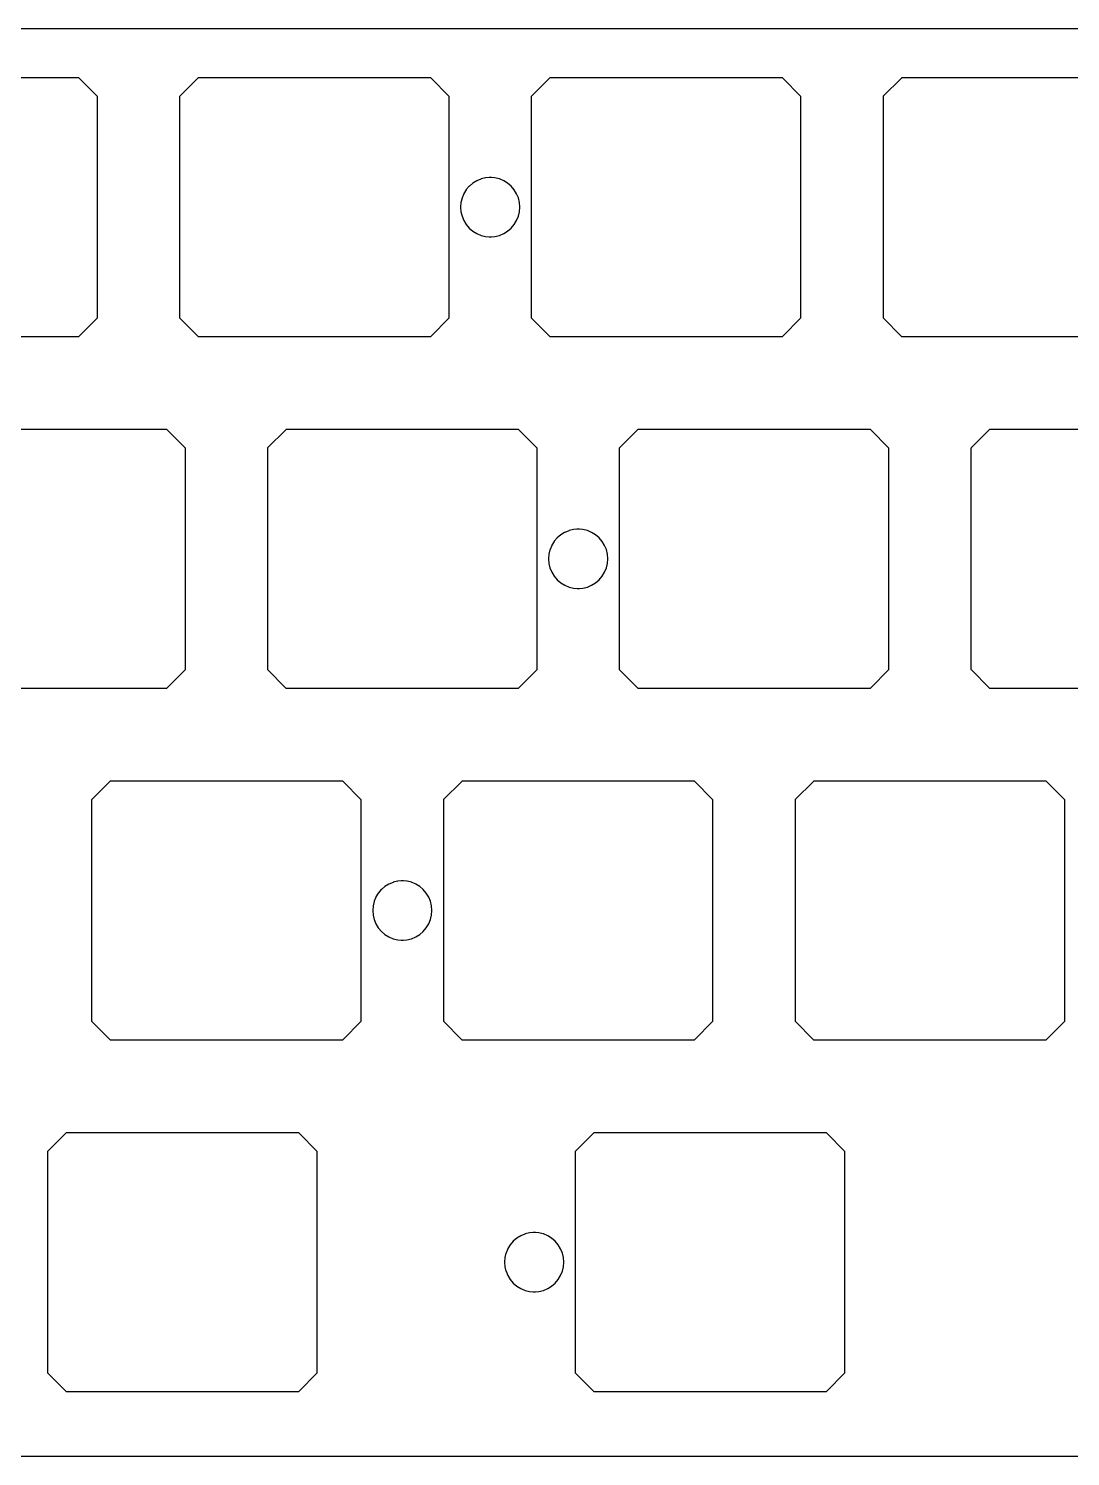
# Model space of a CAD drawing. Extents: x 1.73 to 10.02, y -4.91 to -1.87.
# Drawn here: x 3.766 to 5.987, y -4.914 to -1.869 of the extents above; entities that cross this region are included whole.
import ezdxf

# ---------------------------------------------------------------- set-up
doc = ezdxf.new("R2010")
doc.units = 0
doc.header["$MEASUREMENT"] = 0
doc.layers.add('BLACK', color=7, linetype='CONTINUOUS')

msp = doc.modelspace()

# ---------------------------------------------------------------- linework, layer by layer
at = {"layer": 'BLACK', "linetype": 'CONTINUOUS'}
for p, q in [((1.84954, -1.86911), (9.90046, -1.86911)), ((3.87303, -1.97439), (3.37697, -1.97439)), ((3.87304, -1.97439), (3.87303, -1.97439)), ((3.87303, -1.97439), (3.87303, -1.97439)), ((3.87305, -1.97439), (3.87304, -1.97439)), ((3.87305, -1.9744), (3.87305, -1.97439)), ((3.91241, -2.01376), (3.87305, -1.9744)), ((4.12662, -1.97473), (4.08792, -2.01343)), ((4.12695, -1.9744), (4.12662, -1.97473)), ((4.12662, -1.97473), (4.12662, -1.97473)), ((4.12696, -1.97439), (4.12695, -1.97439)), ((4.12695, -1.97439), (4.12695, -1.9744)), ((4.12697, -1.97439), (4.12696, -1.97439)), ((4.62303, -1.97439), (4.12697, -1.97439)), ((4.12697, -1.97439), (4.12697, -1.97439)), ((4.62304, -1.97439), (4.62303, -1.97439)), ((4.62303, -1.97439), (4.62303, -1.97439)), ((4.62305, -1.97439), (4.62304, -1.97439)), ((4.62305, -1.9744), (4.62305, -1.97439)), ((4.66241, -2.01376), (4.62305, -1.9744)), ((4.87662, -1.97473), (4.83792, -2.01343)), ((4.87695, -1.9744), (4.87662, -1.97473)), ((4.87662, -1.97473), (4.87662, -1.97473)), ((4.87696, -1.97439), (4.87695, -1.97439)), ((4.87695, -1.97439), (4.87695, -1.9744)), ((4.87697, -1.97439), (4.87696, -1.97439)), ((5.37303, -1.97439), (4.87697, -1.97439)), ((4.87697, -1.97439), (4.87697, -1.97439)), ((5.37304, -1.97439), (5.37303, -1.97439)), ((5.37303, -1.97439), (5.37303, -1.97439)), ((5.37305, -1.97439), (5.37304, -1.97439)), ((5.37305, -1.9744), (5.37305, -1.97439)), ((5.41241, -2.01376), (5.37305, -1.9744)), ((5.62662, -1.97473), (5.58792, -2.01343)), ((5.62695, -1.9744), (5.62662, -1.97473)), ((5.62662, -1.97473), (5.62662, -1.97473)), ((5.62696, -1.97439), (5.62695, -1.97439)), ((5.62695, -1.97439), (5.62695, -1.9744)), ((5.62697, -1.97439), (5.62696, -1.97439)), ((6.12303, -1.97439), (5.62697, -1.97439)), ((5.62697, -1.97439), (5.62697, -1.97439)), ((3.91242, -2.01376), (3.91241, -2.01376)), ((3.91242, -2.01377), (3.91242, -2.01376)), ((3.91242, -2.01378), (3.91242, -2.01377)), ((3.91242, -2.48622), (3.91242, -2.01378)), ((3.91242, -2.01378), (3.91242, -2.01378)), ((4.08759, -2.01376), (4.08758, -2.01376)), ((4.08758, -2.01376), (4.08758, -2.01377)), ((4.08758, -2.01377), (4.08758, -2.01377)), ((4.08758, -2.01377), (4.08758, -2.01378)), ((4.08758, -2.01378), (4.08758, -2.01378)), ((4.08758, -2.01378), (4.08758, -2.48622)), ((4.08792, -2.01343), (4.08759, -2.01376)), ((4.08792, -2.01343), (4.08792, -2.01343)), ((4.66242, -2.01376), (4.66241, -2.01376)), ((4.66242, -2.01377), (4.66242, -2.01376)), ((4.66242, -2.01378), (4.66242, -2.01377)), ((4.66242, -2.25), (4.66242, -2.01378)), ((4.66242, -2.01378), (4.66242, -2.01378)), ((4.83759, -2.01376), (4.83758, -2.01376)), ((4.83758, -2.01376), (4.83758, -2.01377)), ((4.83758, -2.01377), (4.83758, -2.01377)), ((4.83758, -2.01377), (4.83758, -2.01378)), ((4.83758, -2.01378), (4.83758, -2.01378)), ((4.83758, -2.01378), (4.83758, -2.48622)), ((4.83792, -2.01343), (4.83759, -2.01376)), ((4.83792, -2.01343), (4.83792, -2.01343)), ((5.41242, -2.01376), (5.41241, -2.01376)), ((5.41242, -2.01377), (5.41242, -2.01376)), ((5.41242, -2.01378), (5.41242, -2.01377)), ((5.41242, -2.48622), (5.41242, -2.01378)), ((5.41242, -2.01378), (5.41242, -2.01378)), ((5.58759, -2.01376), (5.58758, -2.01376)), ((5.58758, -2.01376), (5.58758, -2.01377)), ((5.58758, -2.01377), (5.58758, -2.01377)), ((5.58758, -2.01377), (5.58758, -2.01378)), ((5.58758, -2.01378), (5.58758, -2.01378)), ((5.58758, -2.01378), (5.58758, -2.48622)), ((5.58792, -2.01343), (5.58759, -2.01376)), ((5.58792, -2.01343), (5.58792, -2.01343)), ((4.73029, -2.18996), (4.72148, -2.19361)), ((4.73047, -2.18989), (4.73029, -2.18996)), ((4.73029, -2.18996), (4.73029, -2.18996)), ((4.73066, -2.18984), (4.73047, -2.18989)), ((4.73992, -2.18762), (4.73066, -2.18984)), ((4.73066, -2.18984), (4.73066, -2.18984)), ((4.74011, -2.18757), (4.73992, -2.18762)), ((4.73992, -2.18762), (4.73992, -2.18762)), ((4.74031, -2.18756), (4.74011, -2.18757)), ((4.74743, -2.187), (4.74031, -2.18756)), ((4.74031, -2.18756), (4.74031, -2.18756)), ((4.74752, -2.18699), (4.74743, -2.187)), ((4.74743, -2.187), (4.74743, -2.187)), ((4.75248, -2.18699), (4.74752, -2.18699)), ((4.75257, -2.187), (4.75248, -2.18699)), ((4.75969, -2.18756), (4.75257, -2.187)), ((4.75257, -2.187), (4.75257, -2.187)), ((4.75989, -2.18757), (4.75969, -2.18756)), ((4.75969, -2.18756), (4.75969, -2.18756)), ((4.76008, -2.18762), (4.75989, -2.18757)), ((4.76934, -2.18984), (4.76008, -2.18762)), ((4.76008, -2.18762), (4.76008, -2.18762)), ((4.76953, -2.18989), (4.76934, -2.18984)), ((4.76934, -2.18984), (4.76934, -2.18984)), ((4.7787, -2.19368), (4.76953, -2.18989)), ((4.69361, -2.22148), (4.68996, -2.23029)), ((4.69368, -2.2213), (4.69361, -2.22148)), ((4.69361, -2.22148), (4.69361, -2.22148)), ((4.69378, -2.22114), (4.69368, -2.2213)), ((4.69876, -2.21301), (4.69378, -2.22114)), ((4.69378, -2.22114), (4.69378, -2.22114)), ((4.69886, -2.21285), (4.69876, -2.21301)), ((4.69876, -2.21301), (4.69876, -2.21301)), ((4.69899, -2.2127), (4.69886, -2.21285)), ((4.70518, -2.20545), (4.69899, -2.2127)), ((4.69899, -2.2127), (4.69899, -2.2127)), ((4.70531, -2.20531), (4.70518, -2.20545)), ((4.70518, -2.20545), (4.70518, -2.20545)), ((4.70545, -2.20518), (4.70531, -2.20531)), ((4.7127, -2.19899), (4.70545, -2.20518)), ((4.70545, -2.20518), (4.70545, -2.20518)), ((4.71285, -2.19886), (4.7127, -2.19899)), ((4.7127, -2.19899), (4.7127, -2.19899)), ((4.71301, -2.19876), (4.71285, -2.19886)), ((4.72114, -2.19378), (4.71301, -2.19876)), ((4.71301, -2.19876), (4.71301, -2.19876)), ((4.7213, -2.19368), (4.72114, -2.19378)), ((4.72114, -2.19378), (4.72114, -2.19378)), ((4.72148, -2.19361), (4.7213, -2.19368)), ((4.72148, -2.19361), (4.72148, -2.19361)), ((4.78715, -2.19886), (4.7787, -2.19368)), ((4.79469, -2.20531), (4.78715, -2.19886)), ((4.80114, -2.21285), (4.79469, -2.20531)), ((4.80632, -2.2213), (4.80114, -2.21285)), ((4.81011, -2.23047), (4.80632, -2.2213)), ((4.66242, -2.48622), (4.66242, -2.25)), ((4.68681, -2.24981), (4.68679, -2.25)), ((4.68679, -2.25), (4.68681, -2.25019)), ((4.68756, -2.24031), (4.68681, -2.24981)), ((4.68681, -2.25019), (4.68756, -2.25969)), ((4.68757, -2.24011), (4.68756, -2.24031)), ((4.68756, -2.24031), (4.68756, -2.24031)), ((4.68762, -2.23992), (4.68757, -2.24011)), ((4.68984, -2.23066), (4.68762, -2.23992)), ((4.68989, -2.23047), (4.68984, -2.23066)), ((4.68984, -2.23066), (4.68984, -2.23066)), ((4.68996, -2.23029), (4.68989, -2.23047)), ((4.68996, -2.23029), (4.68996, -2.23029)), ((4.81243, -2.24011), (4.81011, -2.23047)), ((4.81321, -2.25), (4.81243, -2.24011)), ((4.81243, -2.25989), (4.81321, -2.25)), ((4.68756, -2.25969), (4.68756, -2.25969)), ((4.68756, -2.25969), (4.68757, -2.25989)), ((4.68757, -2.25989), (4.68762, -2.26008)), ((4.68762, -2.26008), (4.68762, -2.26008)), ((4.68762, -2.26008), (4.68984, -2.26934)), ((4.68984, -2.26934), (4.68984, -2.26934)), ((4.68984, -2.26934), (4.68989, -2.26953)), ((4.68989, -2.26953), (4.69368, -2.2787)), ((4.69368, -2.2787), (4.69886, -2.28715)), ((4.80114, -2.28715), (4.80632, -2.2787)), ((4.80632, -2.2787), (4.81011, -2.26953)), ((4.81011, -2.26953), (4.81243, -2.25989)), ((4.69886, -2.28715), (4.70531, -2.29469)), ((4.70531, -2.29469), (4.71285, -2.30114)), ((4.71285, -2.30114), (4.7213, -2.30632)), ((4.7213, -2.30632), (4.73047, -2.31011)), ((4.73047, -2.31011), (4.74011, -2.31243)), ((4.74011, -2.31243), (4.74752, -2.31301)), ((4.74752, -2.31301), (4.75238, -2.31301)), ((4.75238, -2.31301), (4.75248, -2.31301)), ((4.75248, -2.31301), (4.75989, -2.31243)), ((4.75989, -2.31243), (4.76953, -2.31011)), ((4.76953, -2.31011), (4.7787, -2.30632)), ((4.7787, -2.30632), (4.78715, -2.30114)), ((4.78715, -2.30114), (4.79469, -2.29469)), ((4.79469, -2.29469), (4.80114, -2.28715)), ((3.87305, -2.5256), (3.91241, -2.48624)), ((3.91241, -2.48624), (3.91242, -2.48624)), ((3.91242, -2.48623), (3.91242, -2.48622)), ((3.91242, -2.48622), (3.91242, -2.48622)), ((3.91242, -2.48624), (3.91242, -2.48623)), ((4.08758, -2.48622), (4.08758, -2.48622)), ((4.08758, -2.48622), (4.08758, -2.48623)), ((4.08758, -2.48623), (4.08758, -2.48624)), ((4.08758, -2.48624), (4.08759, -2.48624)), ((4.08759, -2.48624), (4.12695, -2.5256)), ((4.62305, -2.5256), (4.66241, -2.48624)), ((4.66241, -2.48624), (4.66242, -2.48624)), ((4.66242, -2.48623), (4.66242, -2.48622)), ((4.66242, -2.48622), (4.66242, -2.48622)), ((4.66242, -2.48624), (4.66242, -2.48623)), ((4.83758, -2.48622), (4.83758, -2.48623)), ((4.83758, -2.48622), (4.83758, -2.48622)), ((4.83758, -2.48623), (4.83758, -2.48624)), ((4.83758, -2.48624), (4.83759, -2.48624)), ((4.83759, -2.48624), (4.87695, -2.5256)), ((5.37305, -2.5256), (5.41241, -2.48624)), ((5.41241, -2.48624), (5.41242, -2.48624)), ((5.41242, -2.48623), (5.41242, -2.48622)), ((5.41242, -2.48622), (5.41242, -2.48622)), ((5.41242, -2.48624), (5.41242, -2.48623)), ((5.58758, -2.48622), (5.58758, -2.48623)), ((5.58758, -2.48622), (5.58758, -2.48622)), ((5.58758, -2.48623), (5.58758, -2.48624)), ((5.58758, -2.48624), (5.58759, -2.48624)), ((5.58759, -2.48624), (5.62695, -2.5256)), ((3.37697, -2.52561), (3.87303, -2.52561)), ((3.87303, -2.52561), (3.87303, -2.52561)), ((3.87303, -2.52561), (3.87304, -2.52561)), ((3.87304, -2.52561), (3.87304, -2.52561)), ((3.87304, -2.52561), (3.87305, -2.52561)), ((3.87305, -2.52561), (3.87305, -2.5256)), ((4.12695, -2.5256), (4.12695, -2.52561)), ((4.12695, -2.52561), (4.12696, -2.52561)), ((4.12696, -2.52561), (4.12697, -2.52561)), ((4.12697, -2.52561), (4.12697, -2.52561)), ((4.12697, -2.52561), (4.62303, -2.52561)), ((4.62303, -2.52561), (4.62303, -2.52561)), ((4.62303, -2.52561), (4.62304, -2.52561)), ((4.62304, -2.52561), (4.62304, -2.52561)), ((4.62304, -2.52561), (4.62305, -2.52561)), ((4.62305, -2.52561), (4.62305, -2.5256)), ((4.87695, -2.5256), (4.87695, -2.52561)), ((4.87695, -2.52561), (4.87696, -2.52561)), ((4.87696, -2.52561), (4.87697, -2.52561)), ((4.87697, -2.52561), (4.87697, -2.52561)), ((4.87697, -2.52561), (5.37303, -2.52561)), ((5.37303, -2.52561), (5.37303, -2.52561)), ((5.37303, -2.52561), (5.37304, -2.52561)), ((5.37304, -2.52561), (5.37304, -2.52561)), ((5.37304, -2.52561), (5.37305, -2.52561)), ((5.37305, -2.52561), (5.37305, -2.5256)), ((5.62695, -2.5256), (5.62695, -2.52561)), ((5.62695, -2.52561), (5.62696, -2.52561)), ((5.62696, -2.52561), (5.62697, -2.52561)), ((5.62697, -2.52561), (5.62697, -2.52561)), ((5.62697, -2.52561), (6.12303, -2.52561)), ((4.06053, -2.72439), (3.56447, -2.72439)), ((4.06054, -2.72439), (4.06053, -2.72439)), ((4.06053, -2.72439), (4.06053, -2.72439)), ((4.06055, -2.72439), (4.06054, -2.72439)), ((4.06055, -2.7244), (4.06055, -2.72439)), ((4.09991, -2.76376), (4.06055, -2.7244)), ((4.31412, -2.72473), (4.27542, -2.76343)), ((4.31445, -2.7244), (4.31412, -2.72473)), ((4.31412, -2.72473), (4.31412, -2.72473)), ((4.31446, -2.72439), (4.31445, -2.72439)), ((4.31445, -2.72439), (4.31445, -2.7244)), ((4.31447, -2.72439), (4.31446, -2.72439)), ((4.81053, -2.72439), (4.31447, -2.72439)), ((4.31447, -2.72439), (4.31447, -2.72439)), ((4.81054, -2.72439), (4.81053, -2.72439)), ((4.81053, -2.72439), (4.81053, -2.72439)), ((4.81055, -2.72439), (4.81054, -2.72439)), ((4.81055, -2.7244), (4.81055, -2.72439)), ((4.84991, -2.76376), (4.81055, -2.7244)), ((5.06412, -2.72473), (5.02542, -2.76343)), ((5.06445, -2.7244), (5.06412, -2.72473)), ((5.06412, -2.72473), (5.06412, -2.72473)), ((5.06446, -2.72439), (5.06445, -2.72439)), ((5.06445, -2.72439), (5.06445, -2.7244)), ((5.06447, -2.72439), (5.06446, -2.72439)), ((5.56053, -2.72439), (5.06447, -2.72439)), ((5.06447, -2.72439), (5.06447, -2.72439)), ((5.56054, -2.72439), (5.56053, -2.72439)), ((5.56053, -2.72439), (5.56053, -2.72439)), ((5.56055, -2.72439), (5.56054, -2.72439)), ((5.56055, -2.7244), (5.56055, -2.72439)), ((5.59991, -2.76376), (5.56055, -2.7244)), ((5.81412, -2.72473), (5.77542, -2.76343)), ((5.81445, -2.7244), (5.81412, -2.72473)), ((5.81412, -2.72473), (5.81412, -2.72473)), ((5.81446, -2.72439), (5.81445, -2.72439)), ((5.81445, -2.72439), (5.81445, -2.7244)), ((5.81447, -2.72439), (5.81446, -2.72439)), ((6.31053, -2.72439), (5.81447, -2.72439)), ((5.81447, -2.72439), (5.81447, -2.72439)), ((4.09992, -2.76376), (4.09991, -2.76376)), ((4.09992, -2.76377), (4.09992, -2.76376)), ((4.09992, -2.76378), (4.09992, -2.76377)), ((4.09992, -3.23622), (4.09992, -2.76378)), ((4.09992, -2.76378), (4.09992, -2.76378)), ((4.27509, -2.76376), (4.27508, -2.76376)), ((4.27508, -2.76376), (4.27508, -2.76377)), ((4.27508, -2.76377), (4.27508, -2.76377)), ((4.27508, -2.76377), (4.27508, -2.76378)), ((4.27508, -2.76378), (4.27508, -2.76378)), ((4.27508, -2.76378), (4.27508, -3.23622)), ((4.27542, -2.76343), (4.27509, -2.76376)), ((4.27542, -2.76343), (4.27542, -2.76343)), ((4.84992, -2.76376), (4.84991, -2.76376)), ((4.84992, -2.76377), (4.84992, -2.76376)), ((4.84992, -2.76378), (4.84992, -2.76377)), ((4.84992, -3), (4.84992, -2.76378)), ((4.84992, -2.76378), (4.84992, -2.76378)), ((5.02509, -2.76376), (5.02508, -2.76376)), ((5.02508, -2.76376), (5.02508, -2.76377)), ((5.02508, -2.76377), (5.02508, -2.76377)), ((5.02508, -2.76377), (5.02508, -2.76378)), ((5.02508, -2.76378), (5.02508, -2.76378)), ((5.02508, -2.76378), (5.02508, -3.23622)), ((5.02542, -2.76343), (5.02509, -2.76376)), ((5.02542, -2.76343), (5.02542, -2.76343)), ((5.59992, -2.76376), (5.59991, -2.76376)), ((5.59992, -2.76377), (5.59992, -2.76376)), ((5.59992, -2.76378), (5.59992, -2.76377)), ((5.59992, -3.23622), (5.59992, -2.76378)), ((5.59992, -2.76378), (5.59992, -2.76378)), ((5.77509, -2.76376), (5.77508, -2.76376)), ((5.77508, -2.76376), (5.77508, -2.76377)), ((5.77508, -2.76377), (5.77508, -2.76377)), ((5.77508, -2.76377), (5.77508, -2.76378)), ((5.77508, -2.76378), (5.77508, -2.76378)), ((5.77508, -2.76378), (5.77508, -3.23622)), ((5.77542, -2.76343), (5.77509, -2.76376)), ((5.77542, -2.76343), (5.77542, -2.76343)), ((4.9002, -2.94899), (4.89295, -2.95518)), ((4.90035, -2.94886), (4.9002, -2.94899)), ((4.9002, -2.94899), (4.9002, -2.94899)), ((4.90051, -2.94876), (4.90035, -2.94886)), ((4.90864, -2.94378), (4.90051, -2.94876)), ((4.90051, -2.94876), (4.90051, -2.94876)), ((4.9088, -2.94368), (4.90864, -2.94378)), ((4.90864, -2.94378), (4.90864, -2.94378)), ((4.90898, -2.94361), (4.9088, -2.94368)), ((4.91779, -2.93996), (4.90898, -2.94361)), ((4.90898, -2.94361), (4.90898, -2.94361)), ((4.91797, -2.93989), (4.91779, -2.93996)), ((4.91779, -2.93996), (4.91779, -2.93996)), ((4.91816, -2.93984), (4.91797, -2.93989)), ((4.92742, -2.93762), (4.91816, -2.93984)), ((4.91816, -2.93984), (4.91816, -2.93984)), ((4.92761, -2.93757), (4.92742, -2.93762)), ((4.92742, -2.93762), (4.92742, -2.93762)), ((4.92781, -2.93756), (4.92761, -2.93757)), ((4.93493, -2.937), (4.92781, -2.93756)), ((4.92781, -2.93756), (4.92781, -2.93756)), ((4.93502, -2.93699), (4.93493, -2.937)), ((4.93493, -2.937), (4.93493, -2.937)), ((4.93998, -2.93699), (4.93502, -2.93699)), ((4.94007, -2.937), (4.93998, -2.93699)), ((4.94719, -2.93756), (4.94007, -2.937)), ((4.94007, -2.937), (4.94007, -2.937)), ((4.94739, -2.93757), (4.94719, -2.93756)), ((4.94719, -2.93756), (4.94719, -2.93756)), ((4.94758, -2.93762), (4.94739, -2.93757)), ((4.95684, -2.93984), (4.94758, -2.93762)), ((4.94758, -2.93762), (4.94758, -2.93762)), ((4.95703, -2.93989), (4.95684, -2.93984)), ((4.95684, -2.93984), (4.95684, -2.93984)), ((4.9662, -2.94368), (4.95703, -2.93989)), ((4.97465, -2.94886), (4.9662, -2.94368)), ((4.98219, -2.95531), (4.97465, -2.94886)), ((4.87734, -2.98066), (4.87512, -2.98992)), ((4.87739, -2.98047), (4.87734, -2.98066)), ((4.87734, -2.98066), (4.87734, -2.98066)), ((4.87746, -2.98029), (4.87739, -2.98047)), ((4.88111, -2.97148), (4.87746, -2.98029)), ((4.87746, -2.98029), (4.87746, -2.98029)), ((4.88118, -2.9713), (4.88111, -2.97148)), ((4.88111, -2.97148), (4.88111, -2.97148)), ((4.88128, -2.97114), (4.88118, -2.9713)), ((4.88626, -2.96301), (4.88128, -2.97114)), ((4.88128, -2.97114), (4.88128, -2.97114)), ((4.88636, -2.96285), (4.88626, -2.96301)), ((4.88626, -2.96301), (4.88626, -2.96301)), ((4.88649, -2.9627), (4.88636, -2.96285)), ((4.89268, -2.95545), (4.88649, -2.9627)), ((4.88649, -2.9627), (4.88649, -2.9627)), ((4.89281, -2.95531), (4.89268, -2.95545)), ((4.89268, -2.95545), (4.89268, -2.95545)), ((4.89295, -2.95518), (4.89281, -2.95531)), ((4.89295, -2.95518), (4.89295, -2.95518)), ((4.98864, -2.96285), (4.98219, -2.95531)), ((4.99382, -2.9713), (4.98864, -2.96285)), ((4.99761, -2.98047), (4.99382, -2.9713)), ((4.99993, -2.99011), (4.99761, -2.98047)), ((4.84992, -3.23622), (4.84992, -3)), ((4.87431, -2.99981), (4.87429, -3)), ((4.87429, -3), (4.87431, -3.00019)), ((4.87506, -2.99031), (4.87431, -2.99981)), ((4.87431, -3.00019), (4.87506, -3.00969)), ((4.87507, -2.99011), (4.87506, -2.99031)), ((4.87506, -2.99031), (4.87506, -2.99031)), ((4.87506, -3.00969), (4.87506, -3.00969)), ((4.87506, -3.00969), (4.87507, -3.00989)), ((4.87512, -2.98992), (4.87507, -2.99011)), ((4.87507, -3.00989), (4.87512, -3.01008)), ((4.87512, -3.01008), (4.87512, -3.01008)), ((4.87512, -3.01008), (4.87734, -3.01934)), ((4.99761, -3.01953), (4.99993, -3.00989)), ((5.00071, -3), (4.99993, -2.99011)), ((4.99993, -3.00989), (5.00071, -3)), ((4.87734, -3.01934), (4.87734, -3.01934)), ((4.87734, -3.01934), (4.87739, -3.01953)), ((4.87739, -3.01953), (4.88118, -3.0287)), ((4.88118, -3.0287), (4.88636, -3.03715)), ((4.88636, -3.03715), (4.89281, -3.04469)), ((4.89281, -3.04469), (4.90035, -3.05114)), ((4.97465, -3.05114), (4.98219, -3.04469)), ((4.98219, -3.04469), (4.98864, -3.03715)), ((4.98864, -3.03715), (4.99382, -3.0287)), ((4.99382, -3.0287), (4.99761, -3.01953)), ((4.90035, -3.05114), (4.9088, -3.05632)), ((4.9088, -3.05632), (4.91797, -3.06011)), ((4.91797, -3.06011), (4.92761, -3.06243)), ((4.92761, -3.06243), (4.93502, -3.06301)), ((4.93502, -3.06301), (4.93988, -3.06301)), ((4.93988, -3.06301), (4.93998, -3.06301)), ((4.93998, -3.06301), (4.94739, -3.06243)), ((4.94739, -3.06243), (4.95703, -3.06011)), ((4.95703, -3.06011), (4.9662, -3.05632)), ((4.9662, -3.05632), (4.97465, -3.05114)), ((4.06055, -3.2756), (4.09991, -3.23624)), ((4.09991, -3.23624), (4.09992, -3.23624)), ((4.09992, -3.23623), (4.09992, -3.23622)), ((4.09992, -3.23622), (4.09992, -3.23622)), ((4.09992, -3.23624), (4.09992, -3.23623)), ((4.27508, -3.23622), (4.27508, -3.23622)), ((4.27508, -3.23622), (4.27508, -3.23623)), ((4.27508, -3.23623), (4.27508, -3.23624)), ((4.27508, -3.23624), (4.27509, -3.23624)), ((4.27509, -3.23624), (4.31445, -3.2756)), ((4.81055, -3.2756), (4.84991, -3.23624)), ((4.84991, -3.23624), (4.84992, -3.23624)), ((4.84992, -3.23623), (4.84992, -3.23622)), ((4.84992, -3.23622), (4.84992, -3.23622)), ((4.84992, -3.23624), (4.84992, -3.23623)), ((5.02508, -3.23622), (5.02508, -3.23623)), ((5.02508, -3.23622), (5.02508, -3.23622)), ((5.02508, -3.23623), (5.02508, -3.23624)), ((5.02508, -3.23624), (5.02509, -3.23624)), ((5.02509, -3.23624), (5.06445, -3.2756)), ((5.56055, -3.2756), (5.59991, -3.23624)), ((5.59991, -3.23624), (5.59992, -3.23624)), ((5.59992, -3.23623), (5.59992, -3.23622)), ((5.59992, -3.23622), (5.59992, -3.23622)), ((5.59992, -3.23624), (5.59992, -3.23623)), ((5.77508, -3.23622), (5.77508, -3.23623)), ((5.77508, -3.23622), (5.77508, -3.23622)), ((5.77508, -3.23623), (5.77508, -3.23624)), ((5.77508, -3.23624), (5.77509, -3.23624)), ((5.77509, -3.23624), (5.81445, -3.2756)), ((3.56447, -3.27561), (4.06053, -3.27561)), ((4.06053, -3.27561), (4.06053, -3.27561)), ((4.06053, -3.27561), (4.06054, -3.27561)), ((4.06054, -3.27561), (4.06054, -3.27561)), ((4.06054, -3.27561), (4.06055, -3.27561)), ((4.06055, -3.27561), (4.06055, -3.2756)), ((4.31445, -3.2756), (4.31445, -3.27561)), ((4.31445, -3.27561), (4.31446, -3.27561)), ((4.31446, -3.27561), (4.31447, -3.27561)), ((4.31447, -3.27561), (4.31447, -3.27561)), ((4.31447, -3.27561), (4.81053, -3.27561)), ((4.81053, -3.27561), (4.81053, -3.27561)), ((4.81053, -3.27561), (4.81054, -3.27561)), ((4.81054, -3.27561), (4.81054, -3.27561)), ((4.81054, -3.27561), (4.81055, -3.27561)), ((4.81055, -3.27561), (4.81055, -3.2756)), ((5.06445, -3.2756), (5.06445, -3.27561)), ((5.06445, -3.27561), (5.06446, -3.27561)), ((5.06446, -3.27561), (5.06447, -3.27561)), ((5.06447, -3.27561), (5.06447, -3.27561)), ((5.06447, -3.27561), (5.56053, -3.27561)), ((5.56053, -3.27561), (5.56053, -3.27561)), ((5.56053, -3.27561), (5.56054, -3.27561)), ((5.56054, -3.27561), (5.56054, -3.27561)), ((5.56054, -3.27561), (5.56055, -3.27561)), ((5.56055, -3.27561), (5.56055, -3.2756)), ((5.81445, -3.2756), (5.81445, -3.27561)), ((5.81445, -3.27561), (5.81446, -3.27561)), ((5.81446, -3.27561), (5.81447, -3.27561)), ((5.81447, -3.27561), (5.81447, -3.27561)), ((5.81447, -3.27561), (6.31053, -3.27561)), ((3.93912, -3.47473), (3.90042, -3.51343)), ((3.93945, -3.4744), (3.93912, -3.47473)), ((3.93912, -3.47473), (3.93912, -3.47473)), ((3.93946, -3.47439), (3.93945, -3.47439)), ((3.93945, -3.47439), (3.93945, -3.4744)), ((3.93947, -3.47439), (3.93946, -3.47439)), ((4.43553, -3.47439), (3.93947, -3.47439)), ((3.93947, -3.47439), (3.93947, -3.47439)), ((4.43554, -3.47439), (4.43553, -3.47439)), ((4.43553, -3.47439), (4.43553, -3.47439)), ((4.43555, -3.47439), (4.43554, -3.47439)), ((4.43555, -3.4744), (4.43555, -3.47439)), ((4.47491, -3.51376), (4.43555, -3.4744)), ((4.68912, -3.47473), (4.65042, -3.51343)), ((4.68945, -3.4744), (4.68912, -3.47473)), ((4.68912, -3.47473), (4.68912, -3.47473)), ((4.68946, -3.47439), (4.68945, -3.47439)), ((4.68945, -3.47439), (4.68945, -3.4744)), ((4.68947, -3.47439), (4.68946, -3.47439)), ((5.18553, -3.47439), (4.68947, -3.47439)), ((4.68947, -3.47439), (4.68947, -3.47439)), ((5.18554, -3.47439), (5.18553, -3.47439)), ((5.18553, -3.47439), (5.18553, -3.47439)), ((5.18555, -3.47439), (5.18554, -3.47439)), ((5.18555, -3.4744), (5.18555, -3.47439)), ((5.22491, -3.51376), (5.18555, -3.4744)), ((5.43912, -3.47473), (5.40042, -3.51343)), ((5.43945, -3.4744), (5.43912, -3.47473)), ((5.43912, -3.47473), (5.43912, -3.47473)), ((5.43946, -3.47439), (5.43945, -3.47439)), ((5.43945, -3.47439), (5.43945, -3.4744)), ((5.43947, -3.47439), (5.43946, -3.47439)), ((5.93553, -3.47439), (5.43947, -3.47439)), ((5.43947, -3.47439), (5.43947, -3.47439)), ((5.93554, -3.47439), (5.93553, -3.47439)), ((5.93553, -3.47439), (5.93553, -3.47439)), ((5.93555, -3.47439), (5.93554, -3.47439)), ((5.93555, -3.4744), (5.93555, -3.47439)), ((5.97491, -3.51376), (5.93555, -3.4744)), ((3.90009, -3.51376), (3.90008, -3.51376)), ((3.90008, -3.51376), (3.90008, -3.51377)), ((3.90008, -3.51377), (3.90008, -3.51377)), ((3.90008, -3.51377), (3.90008, -3.51378)), ((3.90008, -3.51378), (3.90008, -3.51378)), ((3.90008, -3.51378), (3.90008, -3.98622)), ((3.90042, -3.51343), (3.90009, -3.51376)), ((3.90042, -3.51343), (3.90042, -3.51343)), ((4.47492, -3.51376), (4.47491, -3.51376)), ((4.47492, -3.51377), (4.47492, -3.51376)), ((4.47492, -3.51378), (4.47492, -3.51377)), ((4.47492, -3.75), (4.47492, -3.51378)), ((4.47492, -3.51378), (4.47492, -3.51378)), ((4.65009, -3.51376), (4.65008, -3.51376)), ((4.65008, -3.51376), (4.65008, -3.51377)), ((4.65008, -3.51377), (4.65008, -3.51377)), ((4.65008, -3.51377), (4.65008, -3.51378)), ((4.65008, -3.51378), (4.65008, -3.51378)), ((4.65008, -3.51378), (4.65008, -3.98622)), ((4.65042, -3.51343), (4.65009, -3.51376)), ((4.65042, -3.51343), (4.65042, -3.51343)), ((5.22492, -3.51376), (5.22491, -3.51376)), ((5.22492, -3.51377), (5.22492, -3.51376)), ((5.22492, -3.51378), (5.22492, -3.51377)), ((5.22492, -3.98622), (5.22492, -3.51378)), ((5.22492, -3.51378), (5.22492, -3.51378)), ((5.40009, -3.51376), (5.40008, -3.51376)), ((5.40008, -3.51376), (5.40008, -3.51377)), ((5.40008, -3.51377), (5.40008, -3.51377)), ((5.40008, -3.51377), (5.40008, -3.51378)), ((5.40008, -3.51378), (5.40008, -3.51378)), ((5.40008, -3.51378), (5.40008, -3.98622)), ((5.40042, -3.51343), (5.40009, -3.51376)), ((5.40042, -3.51343), (5.40042, -3.51343)), ((5.97492, -3.51376), (5.97491, -3.51376)), ((5.97492, -3.51377), (5.97492, -3.51376)), ((5.97492, -3.51378), (5.97492, -3.51377)), ((5.97492, -3.75), (5.97492, -3.51378)), ((5.97492, -3.51378), (5.97492, -3.51378)), ((4.51126, -3.71301), (4.50628, -3.72114)), ((4.51136, -3.71285), (4.51126, -3.71301)), ((4.51126, -3.71301), (4.51126, -3.71301)), ((4.51149, -3.7127), (4.51136, -3.71285)), ((4.51768, -3.70545), (4.51149, -3.7127)), ((4.51149, -3.7127), (4.51149, -3.7127)), ((4.51781, -3.70531), (4.51768, -3.70545)), ((4.51768, -3.70545), (4.51768, -3.70545)), ((4.51795, -3.70518), (4.51781, -3.70531)), ((4.5252, -3.69899), (4.51795, -3.70518)), ((4.51795, -3.70518), (4.51795, -3.70518)), ((4.52535, -3.69886), (4.5252, -3.69899)), ((4.5252, -3.69899), (4.5252, -3.69899)), ((4.52551, -3.69876), (4.52535, -3.69886)), ((4.53364, -3.69378), (4.52551, -3.69876)), ((4.52551, -3.69876), (4.52551, -3.69876)), ((4.5338, -3.69368), (4.53364, -3.69378)), ((4.53364, -3.69378), (4.53364, -3.69378)), ((4.53398, -3.69361), (4.5338, -3.69368)), ((4.54279, -3.68996), (4.53398, -3.69361)), ((4.53398, -3.69361), (4.53398, -3.69361)), ((4.54297, -3.68989), (4.54279, -3.68996)), ((4.54279, -3.68996), (4.54279, -3.68996)), ((4.54316, -3.68984), (4.54297, -3.68989)), ((4.55242, -3.68762), (4.54316, -3.68984)), ((4.54316, -3.68984), (4.54316, -3.68984)), ((4.55261, -3.68757), (4.55242, -3.68762)), ((4.55242, -3.68762), (4.55242, -3.68762)), ((4.55281, -3.68756), (4.55261, -3.68757)), ((4.55993, -3.687), (4.55281, -3.68756)), ((4.55281, -3.68756), (4.55281, -3.68756)), ((4.56002, -3.68699), (4.55993, -3.687)), ((4.55993, -3.687), (4.55993, -3.687)), ((4.56498, -3.68699), (4.56002, -3.68699)), ((4.56507, -3.687), (4.56498, -3.68699)), ((4.57219, -3.68756), (4.56507, -3.687)), ((4.56507, -3.687), (4.56507, -3.687)), ((4.57239, -3.68757), (4.57219, -3.68756)), ((4.57219, -3.68756), (4.57219, -3.68756)), ((4.57258, -3.68762), (4.57239, -3.68757)), ((4.58184, -3.68984), (4.57258, -3.68762)), ((4.57258, -3.68762), (4.57258, -3.68762)), ((4.58203, -3.68989), (4.58184, -3.68984)), ((4.58184, -3.68984), (4.58184, -3.68984)), ((4.5912, -3.69368), (4.58203, -3.68989)), ((4.59965, -3.69886), (4.5912, -3.69368)), ((4.60719, -3.70531), (4.59965, -3.69886)), ((4.61364, -3.71285), (4.60719, -3.70531)), ((4.61882, -3.7213), (4.61364, -3.71285)), ((4.50006, -3.74031), (4.49931, -3.74981)), ((4.50007, -3.74011), (4.50006, -3.74031)), ((4.50006, -3.74031), (4.50006, -3.74031)), ((4.50012, -3.73992), (4.50007, -3.74011)), ((4.50234, -3.73066), (4.50012, -3.73992)), ((4.50239, -3.73047), (4.50234, -3.73066)), ((4.50234, -3.73066), (4.50234, -3.73066)), ((4.50246, -3.73029), (4.50239, -3.73047)), ((4.50611, -3.72148), (4.50246, -3.73029)), ((4.50246, -3.73029), (4.50246, -3.73029)), ((4.50618, -3.7213), (4.50611, -3.72148)), ((4.50611, -3.72148), (4.50611, -3.72148)), ((4.50628, -3.72114), (4.50618, -3.7213)), ((4.50628, -3.72114), (4.50628, -3.72114)), ((4.62261, -3.73047), (4.61882, -3.7213)), ((4.62493, -3.74011), (4.62261, -3.73047)), ((4.62571, -3.75), (4.62493, -3.74011)), ((4.47492, -3.98622), (4.47492, -3.75)), ((4.49931, -3.74981), (4.49929, -3.75)), ((4.49929, -3.75), (4.49931, -3.75019)), ((4.49931, -3.75019), (4.50006, -3.75969)), ((4.50006, -3.75969), (4.50006, -3.75969)), ((4.50006, -3.75969), (4.50007, -3.75989)), ((4.50007, -3.75989), (4.50012, -3.76008)), ((4.50012, -3.76008), (4.50012, -3.76008)), ((4.50012, -3.76008), (4.50234, -3.76934)), ((4.50234, -3.76934), (4.50234, -3.76934)), ((4.50234, -3.76934), (4.50239, -3.76953)), ((4.50239, -3.76953), (4.50618, -3.7787)), ((4.61882, -3.7787), (4.62261, -3.76953)), ((4.62261, -3.76953), (4.62493, -3.75989)), ((4.62493, -3.75989), (4.62571, -3.75)), ((5.97492, -3.98622), (5.97492, -3.75)), ((4.50618, -3.7787), (4.51136, -3.78715)), ((4.51136, -3.78715), (4.51781, -3.79469)), ((4.51781, -3.79469), (4.52535, -3.80114)), ((4.52535, -3.80114), (4.5338, -3.80632)), ((4.5338, -3.80632), (4.54297, -3.81011)), ((4.58203, -3.81011), (4.5912, -3.80632)), ((4.5912, -3.80632), (4.59965, -3.80114)), ((4.59965, -3.80114), (4.60719, -3.79469)), ((4.60719, -3.79469), (4.61364, -3.78715)), ((4.61364, -3.78715), (4.61882, -3.7787)), ((4.54297, -3.81011), (4.55261, -3.81243)), ((4.55261, -3.81243), (4.56002, -3.81301)), ((4.56002, -3.81301), (4.56488, -3.81301)), ((4.56488, -3.81301), (4.56498, -3.81301)), ((4.56498, -3.81301), (4.57239, -3.81243)), ((4.57239, -3.81243), (4.58203, -3.81011)), ((3.90008, -3.98622), (3.90008, -3.98622)), ((3.90008, -3.98622), (3.90008, -3.98623)), ((3.90008, -3.98623), (3.90008, -3.98624)), ((3.90008, -3.98624), (3.90009, -3.98624)), ((3.90009, -3.98624), (3.93945, -4.0256)), ((4.43555, -4.0256), (4.47491, -3.98624)), ((4.47491, -3.98624), (4.47492, -3.98624)), ((4.47492, -3.98623), (4.47492, -3.98622)), ((4.47492, -3.98622), (4.47492, -3.98622)), ((4.47492, -3.98624), (4.47492, -3.98623)), ((4.65008, -3.98622), (4.65008, -3.98623)), ((4.65008, -3.98622), (4.65008, -3.98622)), ((4.65008, -3.98623), (4.65008, -3.98624)), ((4.65008, -3.98624), (4.65009, -3.98624)), ((4.65009, -3.98624), (4.68945, -4.0256)), ((5.18555, -4.0256), (5.22491, -3.98624)), ((5.22491, -3.98624), (5.22492, -3.98624)), ((5.22492, -3.98623), (5.22492, -3.98622)), ((5.22492, -3.98622), (5.22492, -3.98622)), ((5.22492, -3.98624), (5.22492, -3.98623)), ((5.40008, -3.98622), (5.40008, -3.98622)), ((5.40008, -3.98622), (5.40008, -3.98623)), ((5.40008, -3.98623), (5.40008, -3.98624)), ((5.40008, -3.98624), (5.40009, -3.98624)), ((5.40009, -3.98624), (5.43945, -4.0256)), ((5.93555, -4.0256), (5.97491, -3.98624)), ((5.97491, -3.98624), (5.97492, -3.98624)), ((5.97492, -3.98623), (5.97492, -3.98622)), ((5.97492, -3.98622), (5.97492, -3.98622)), ((5.97492, -3.98624), (5.97492, -3.98623)), ((3.93945, -4.0256), (3.93945, -4.02561)), ((3.93945, -4.02561), (3.93946, -4.02561)), ((3.93946, -4.02561), (3.93947, -4.02561)), ((3.93947, -4.02561), (3.93947, -4.02561)), ((3.93947, -4.02561), (4.43553, -4.02561)), ((4.43553, -4.02561), (4.43553, -4.02561)), ((4.43553, -4.02561), (4.43554, -4.02561)), ((4.43554, -4.02561), (4.43554, -4.02561)), ((4.43554, -4.02561), (4.43555, -4.02561)), ((4.43555, -4.02561), (4.43555, -4.0256)), ((4.68945, -4.0256), (4.68945, -4.02561)), ((4.68945, -4.02561), (4.68946, -4.02561)), ((4.68946, -4.02561), (4.68947, -4.02561)), ((4.68947, -4.02561), (4.68947, -4.02561)), ((4.68947, -4.02561), (5.18553, -4.02561)), ((5.18553, -4.02561), (5.18553, -4.02561)), ((5.18553, -4.02561), (5.18554, -4.02561)), ((5.18554, -4.02561), (5.18554, -4.02561)), ((5.18554, -4.02561), (5.18555, -4.02561)), ((5.18555, -4.02561), (5.18555, -4.0256)), ((5.43945, -4.0256), (5.43945, -4.02561)), ((5.43945, -4.02561), (5.43946, -4.02561)), ((5.43946, -4.02561), (5.43947, -4.02561)), ((5.43947, -4.02561), (5.43947, -4.02561)), ((5.43947, -4.02561), (5.93553, -4.02561)), ((5.93553, -4.02561), (5.93553, -4.02561)), ((5.93553, -4.02561), (5.93554, -4.02561)), ((5.93554, -4.02561), (5.93554, -4.02561)), ((5.93554, -4.02561), (5.93555, -4.02561)), ((5.93555, -4.02561), (5.93555, -4.0256)), ((3.84532, -4.22473), (3.80662, -4.26343)), ((3.84565, -4.2244), (3.84532, -4.22473)), ((3.84532, -4.22473), (3.84532, -4.22473)), ((3.84566, -4.22439), (3.84565, -4.22439)), ((3.84565, -4.22439), (3.84565, -4.2244)), ((3.84567, -4.22439), (3.84566, -4.22439)), ((4.34173, -4.22439), (3.84567, -4.22439)), ((3.84567, -4.22439), (3.84567, -4.22439)), ((4.34174, -4.22439), (4.34173, -4.22439)), ((4.34173, -4.22439), (4.34173, -4.22439)), ((4.34175, -4.22439), (4.34174, -4.22439)), ((4.34175, -4.2244), (4.34175, -4.22439)), ((4.38111, -4.26376), (4.34175, -4.2244)), ((4.97032, -4.22473), (4.93162, -4.26343)), ((4.97065, -4.2244), (4.97032, -4.22473)), ((4.97032, -4.22473), (4.97032, -4.22473)), ((4.97066, -4.22439), (4.97065, -4.22439)), ((4.97065, -4.22439), (4.97065, -4.2244)), ((4.97067, -4.22439), (4.97066, -4.22439)), ((5.46673, -4.22439), (4.97067, -4.22439)), ((4.97067, -4.22439), (4.97067, -4.22439)), ((5.46674, -4.22439), (5.46673, -4.22439)), ((5.46673, -4.22439), (5.46673, -4.22439)), ((5.46675, -4.22439), (5.46674, -4.22439)), ((5.46675, -4.2244), (5.46675, -4.22439)), ((5.50611, -4.26376), (5.46675, -4.2244)), ((3.80629, -4.26376), (3.80628, -4.26376)), ((3.80628, -4.26376), (3.80628, -4.26377)), ((3.80628, -4.26377), (3.80628, -4.26377)), ((3.80628, -4.26377), (3.80628, -4.26378)), ((3.80628, -4.26378), (3.80628, -4.26378)), ((3.80628, -4.26378), (3.80628, -4.73622)), ((3.80662, -4.26343), (3.80629, -4.26376)), ((3.80662, -4.26343), (3.80662, -4.26343)), ((4.38112, -4.26376), (4.38111, -4.26376)), ((4.38112, -4.26377), (4.38112, -4.26376)), ((4.38112, -4.26378), (4.38112, -4.26377)), ((4.38112, -4.5), (4.38112, -4.26378)), ((4.38112, -4.26378), (4.38112, -4.26378)), ((4.93129, -4.26376), (4.93128, -4.26376)), ((4.93128, -4.26376), (4.93128, -4.26377)), ((4.93128, -4.26377), (4.93128, -4.26377)), ((4.93128, -4.26377), (4.93128, -4.26378)), ((4.93128, -4.26378), (4.93128, -4.26378)), ((4.93128, -4.26378), (4.93128, -4.73622)), ((4.93162, -4.26343), (4.93129, -4.26376)), ((4.93162, -4.26343), (4.93162, -4.26343)), ((5.50612, -4.26376), (5.50611, -4.26376)), ((5.50612, -4.26377), (5.50612, -4.26376)), ((5.50612, -4.26378), (5.50612, -4.26377)), ((5.50612, -4.73622), (5.50612, -4.26378)), ((5.50612, -4.26378), (5.50612, -4.26378)), ((4.81489, -4.44378), (4.80676, -4.44876)), ((4.81505, -4.44368), (4.81489, -4.44378)), ((4.81489, -4.44378), (4.81489, -4.44378)), ((4.81523, -4.44361), (4.81505, -4.44368)), ((4.82404, -4.43996), (4.81523, -4.44361)), ((4.81523, -4.44361), (4.81523, -4.44361)), ((4.82422, -4.43989), (4.82404, -4.43996)), ((4.82404, -4.43996), (4.82404, -4.43996)), ((4.82441, -4.43984), (4.82422, -4.43989)), ((4.83367, -4.43762), (4.82441, -4.43984)), ((4.82441, -4.43984), (4.82441, -4.43984)), ((4.83386, -4.43757), (4.83367, -4.43762)), ((4.83367, -4.43762), (4.83367, -4.43762)), ((4.83406, -4.43756), (4.83386, -4.43757)), ((4.84118, -4.437), (4.83406, -4.43756)), ((4.83406, -4.43756), (4.83406, -4.43756)), ((4.84127, -4.43699), (4.84118, -4.437)), ((4.84118, -4.437), (4.84118, -4.437)), ((4.84623, -4.43699), (4.84127, -4.43699)), ((4.84632, -4.437), (4.84623, -4.43699)), ((4.85344, -4.43756), (4.84632, -4.437)), ((4.84632, -4.437), (4.84632, -4.437)), ((4.85364, -4.43757), (4.85344, -4.43756)), ((4.85344, -4.43756), (4.85344, -4.43756)), ((4.85383, -4.43762), (4.85364, -4.43757)), ((4.86309, -4.43984), (4.85383, -4.43762)), ((4.85383, -4.43762), (4.85383, -4.43762)), ((4.86328, -4.43989), (4.86309, -4.43984)), ((4.86309, -4.43984), (4.86309, -4.43984)), ((4.87245, -4.44368), (4.86328, -4.43989)), ((4.8809, -4.44886), (4.87245, -4.44368)), ((4.78736, -4.47148), (4.78371, -4.48029)), ((4.78743, -4.4713), (4.78736, -4.47148)), ((4.78736, -4.47148), (4.78736, -4.47148)), ((4.78753, -4.47114), (4.78743, -4.4713)), ((4.79251, -4.46301), (4.78753, -4.47114)), ((4.78753, -4.47114), (4.78753, -4.47114)), ((4.79261, -4.46285), (4.79251, -4.46301)), ((4.79251, -4.46301), (4.79251, -4.46301)), ((4.79274, -4.4627), (4.79261, -4.46285)), ((4.79893, -4.45545), (4.79274, -4.4627)), ((4.79274, -4.4627), (4.79274, -4.4627)), ((4.79906, -4.45531), (4.79893, -4.45545)), ((4.79893, -4.45545), (4.79893, -4.45545)), ((4.7992, -4.45518), (4.79906, -4.45531)), ((4.80645, -4.44899), (4.7992, -4.45518)), ((4.7992, -4.45518), (4.7992, -4.45518)), ((4.8066, -4.44886), (4.80645, -4.44899)), ((4.80645, -4.44899), (4.80645, -4.44899)), ((4.80676, -4.44876), (4.8066, -4.44886)), ((4.80676, -4.44876), (4.80676, -4.44876)), ((4.88844, -4.45531), (4.8809, -4.44886)), ((4.89489, -4.46285), (4.88844, -4.45531)), ((4.90007, -4.4713), (4.89489, -4.46285)), ((4.90386, -4.48047), (4.90007, -4.4713)), ((4.38112, -4.73622), (4.38112, -4.5)), ((4.78056, -4.49981), (4.78054, -4.5)), ((4.78054, -4.5), (4.78056, -4.50019)), ((4.78131, -4.49031), (4.78056, -4.49981)), ((4.78056, -4.50019), (4.78131, -4.50969)), ((4.78132, -4.49011), (4.78131, -4.49031)), ((4.78131, -4.49031), (4.78131, -4.49031)), ((4.78137, -4.48992), (4.78132, -4.49011)), ((4.78359, -4.48066), (4.78137, -4.48992)), ((4.78364, -4.48047), (4.78359, -4.48066)), ((4.78359, -4.48066), (4.78359, -4.48066)), ((4.78371, -4.48029), (4.78364, -4.48047)), ((4.78371, -4.48029), (4.78371, -4.48029)), ((4.90618, -4.49011), (4.90386, -4.48047)), ((4.90696, -4.5), (4.90618, -4.49011)), ((4.90618, -4.50989), (4.90696, -4.5)), ((4.78131, -4.50969), (4.78131, -4.50969)), ((4.78131, -4.50969), (4.78132, -4.50989)), ((4.78132, -4.50989), (4.78137, -4.51008)), ((4.78137, -4.51008), (4.78137, -4.51008)), ((4.78137, -4.51008), (4.78359, -4.51934)), ((4.78359, -4.51934), (4.78359, -4.51934)), ((4.78359, -4.51934), (4.78364, -4.51953)), ((4.78364, -4.51953), (4.78743, -4.5287)), ((4.78743, -4.5287), (4.79261, -4.53715)), ((4.79261, -4.53715), (4.79906, -4.54469)), ((4.88844, -4.54469), (4.89489, -4.53715)), ((4.89489, -4.53715), (4.90007, -4.5287)), ((4.90007, -4.5287), (4.90386, -4.51953)), ((4.90386, -4.51953), (4.90618, -4.50989)), ((4.79906, -4.54469), (4.8066, -4.55114)), ((4.8066, -4.55114), (4.81505, -4.55632)), ((4.81505, -4.55632), (4.82422, -4.56011)), ((4.82422, -4.56011), (4.83386, -4.56243)), ((4.83386, -4.56243), (4.84127, -4.56301)), ((4.84127, -4.56301), (4.84613, -4.56301)), ((4.84613, -4.56301), (4.84623, -4.56301)), ((4.84623, -4.56301), (4.85364, -4.56243)), ((4.85364, -4.56243), (4.86328, -4.56011)), ((4.86328, -4.56011), (4.87245, -4.55632)), ((4.87245, -4.55632), (4.8809, -4.55114)), ((4.8809, -4.55114), (4.88844, -4.54469)), ((3.80628, -4.73622), (3.80628, -4.73622)), ((3.80628, -4.73622), (3.80628, -4.73623)), ((3.80628, -4.73623), (3.80628, -4.73624)), ((3.80628, -4.73624), (3.80629, -4.73624)), ((3.80629, -4.73624), (3.84565, -4.7756)), ((4.34175, -4.7756), (4.38111, -4.73624)), ((4.38111, -4.73624), (4.38112, -4.73624)), ((4.38112, -4.73623), (4.38112, -4.73622)), ((4.38112, -4.73622), (4.38112, -4.73622)), ((4.38112, -4.73624), (4.38112, -4.73623)), ((4.93128, -4.73622), (4.93128, -4.73623)), ((4.93128, -4.73622), (4.93128, -4.73622)), ((4.93128, -4.73623), (4.93128, -4.73624)), ((4.93128, -4.73624), (4.93129, -4.73624)), ((4.93129, -4.73624), (4.97065, -4.7756)), ((5.46675, -4.7756), (5.50611, -4.73624)), ((5.50611, -4.73624), (5.50612, -4.73624)), ((5.50612, -4.73623), (5.50612, -4.73622)), ((5.50612, -4.73622), (5.50612, -4.73622)), ((5.50612, -4.73624), (5.50612, -4.73623)), ((3.84565, -4.7756), (3.84565, -4.77561)), ((3.84565, -4.77561), (3.84566, -4.77561)), ((3.84566, -4.77561), (3.84567, -4.77561)), ((3.84567, -4.77561), (3.84567, -4.77561)), ((3.84567, -4.77561), (4.34173, -4.77561)), ((4.34173, -4.77561), (4.34173, -4.77561)), ((4.34173, -4.77561), (4.34174, -4.77561)), ((4.34174, -4.77561), (4.34174, -4.77561)), ((4.34174, -4.77561), (4.34175, -4.77561)), ((4.34175, -4.77561), (4.34175, -4.7756)), ((4.97065, -4.7756), (4.97065, -4.77561)), ((4.97065, -4.77561), (4.97066, -4.77561)), ((4.97066, -4.77561), (4.97067, -4.77561)), ((4.97067, -4.77561), (4.97067, -4.77561)), ((4.97067, -4.77561), (5.46673, -4.77561)), ((5.46673, -4.77561), (5.46673, -4.77561)), ((5.46673, -4.77561), (5.46674, -4.77561)), ((5.46674, -4.77561), (5.46674, -4.77561)), ((5.46674, -4.77561), (5.46675, -4.77561)), ((5.46675, -4.77561), (5.46675, -4.7756)), ((8.77546, -4.91435), (2.97454, -4.91435))]:
    msp.add_line(p, q, dxfattribs=at)

doc.saveas('drawing.dxf')
